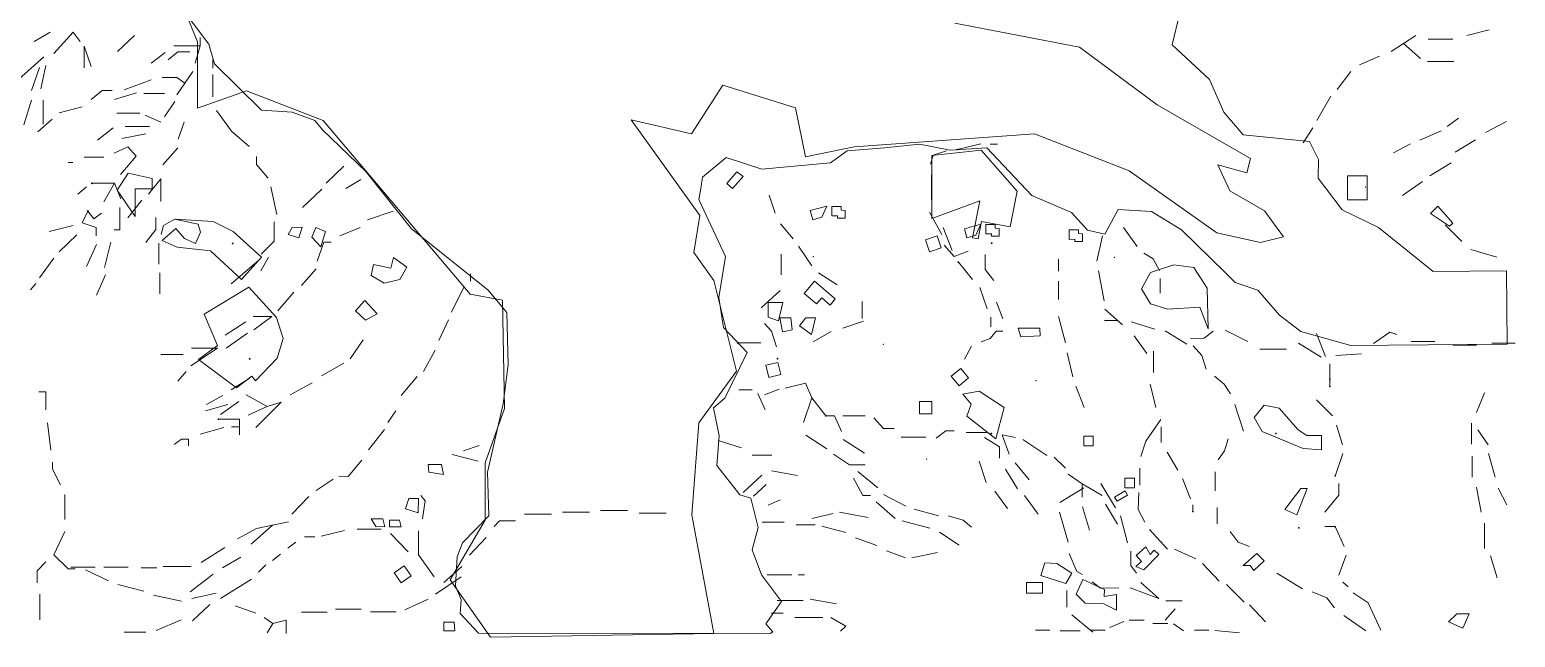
# Model space of a CAD drawing. Header units: metres. Extents: x 645999 to 650010, y 500996 to 503068.
# Drawn here: x 648052 to 650010, y 500996 to 501796 of the extents above; entities that cross this region are included whole.
import ezdxf

# ---------------------------------------------------------------- set-up
doc = ezdxf.new("R2010")
doc.units = ezdxf.units.M
doc.header["$MEASUREMENT"] = 0
for name, color, linetype, lineweight in [('bois', 7, 'Continuous', 0), ('faubourg', 7, 'Continuous', 0), ('mosquée', 7, 'Continuous', 0), ('olivier', 7, 'Continuous', 0), ('petite cuvette', 7, 'Continuous', 0), ('puits', 7, 'Continuous', 0), ('ruisseau temporaire', 7, 'Continuous', 0), ('santier-layon', 7, 'Continuous', 0)]:
    doc.layers.add(name, color=color, linetype=linetype, lineweight=lineweight)

# ---------------------------------------------------------------- blocks, each defined once
blk = doc.blocks.new('SC8430')
at = {"color": 0, "linetype": 'ByBlock', "lineweight": -2}
blk.add_circle((0, 0), 0.5, dxfattribs=at)
blk = doc.blocks.new('OLIVIE')
at = {"layer": 'olivier', "color": 7, "linetype": 'Continuous', "lineweight": 0}
blk.add_blockref('SC8430', (0, -19.44), dxfattribs=at)
blk = doc.blocks.new('SC59362')
at = {"color": 0, "linetype": 'ByBlock', "lineweight": -2}
blk.add_point((0, 0), dxfattribs=at)

msp = doc.modelspace()

# ---------------------------------------------------------------- linework, layer by layer
at = {"layer": 'bois', "color": 7, "linetype": 'Continuous', "lineweight": 0, "flags": 128}
msp.add_lwpolyline([(649271.4, 501804.6), (649435.5, 501773), (649537.9, 501696.8), (649661.2, 501626.4), (649656, 501607.4), (649617.9, 501618), (649633.7, 501583.8), (649679.6, 501557.5), (649704.6, 501523.3), (649674.4, 501515.5), (649616.6, 501528.6), (649501.1, 501610.1), (649376.2, 501658.6), (649138.9, 501641.6), (649074.5, 501628.5), (649061.4, 501692.9), (648965.5, 501723.1), (648924.2, 501659), (648844.8, 501677.1), (648935.3, 501551.2), (648927.4, 501502.6), (648953.6, 501465.8), (648983.8, 501346.2), (648934, 501277.9), (648924.8, 501157), (648953.6, 501000.6), (648659.3, 500995.7), (648606.4, 501071.5), (648652.4, 501149.7), (648652.4, 501225.6), (648677.7, 501296.9), (648675.4, 501439.5), (648632.8, 501447.8), (648438.7, 501676.4), (648337.7, 501715.5), (648273.4, 501692.5), (648273.4, 501779.9), (648252.7, 501830.5)], dxfattribs=at)
for points in [[(649241.1, 501630.1), (649306.1, 501637.3), (649353.4, 501583.4), (649344.2, 501536.1), (649306.6, 501543.4), (649302.2, 501520.5), (649294.7, 501521.9), (649304.2, 501570.5), (649241.1, 501547.3), (649241.1, 501630.1)], [(648181.7, 501607), (648167.4, 501584.6), (648190.9, 501550.1), (648190.9, 501586.3), (648213.3, 501586.3), (648213.3, 501600.1), (648181.7, 501607)], [(648181.7, 501607), (648167.4, 501584.6), (648190.9, 501550.1), (648190.9, 501586.3), (648213.3, 501586.3), (648213.3, 501600.1), (648181.7, 501607)], [(648243.2, 501546.6), (648293.7, 501543.2), (648320.1, 501530), (648357.6, 501496.4), (648331.1, 501466.7), (648290.3, 501504.7), (648246.6, 501509.3), (648226.5, 501518.5), (648244.9, 501534), (648255.9, 501521), (648270.7, 501514.4), (648277.3, 501529.3), (648274.2, 501539.7), (648243.2, 501546.6)], [(649529.3, 501476.3), (649560.1, 501486.2), (649586.4, 501482.9), (649604.1, 501455.3), (649605.4, 501402.1), (649594.2, 501430.3), (649551.6, 501427.7), (649529.3, 501434.9), (649517.4, 501454.6), (649529.3, 501476.3)], [(648340.8, 501456.9), (648282.2, 501421.3), (648299.4, 501379.9), (648274.7, 501361.5), (648324.7, 501324.1), (648344.8, 501339.6), (648349.5, 501333.6), (648378.1, 501363.2), (648386.2, 501389.1), (648377.5, 501416.7), (648340.8, 501456.9)], [(649282, 501316), (649303.6, 501319.9), (649336.5, 501298.2), (649325.3, 501257.2), (649287.2, 501287.1), (649293.1, 501302.8), (649282, 501316)], [(649679.1, 501301.5), (649698.8, 501297.6), (649723.7, 501268.7), (649735.5, 501261.4), (649754.5, 501261.4), (649754.5, 501242.4), (649730.3, 501244.2), (649676.4, 501266.7), (649665.9, 501285.1), (649679.1, 501301.5)]]:
    msp.add_lwpolyline(points, close=True, dxfattribs=at)
at = {"layer": 'faubourg', "color": 7, "linetype": 'Continuous', "lineweight": 0, "flags": 128}
for points in [[(649109.2, 501563.1), (649121.6, 501563.1), (649121.6, 501558.3), (649126.8, 501557.9), (649126.8, 501547.9), (649116.8, 501547.9), (649116.8, 501550.8), (649109.2, 501550.7), (649109.2, 501563.1)], [(649312.2, 501539.2), (649324.6, 501539.2), (649324.6, 501534.5), (649329.8, 501534.1), (649329.8, 501524), (649319.8, 501524), (649319.8, 501527), (649312.2, 501526.9), (649312.2, 501539.2)], [(649422.2, 501532.2), (649434.5, 501532.2), (649434.5, 501527.4), (649439.7, 501527.1), (649439.7, 501517), (649429.7, 501517), (649429.7, 501519.9), (649422.2, 501519.8), (649422.2, 501532.2)], [(648505.2, 501486.8), (648528.2, 501481.7), (648531.4, 501496.1), (648549, 501483.3), (648539.9, 501466.8), (648519.2, 501462), (648502, 501472.2), (648505.2, 501486.8)], [(649072.7, 501448.6), (649086.6, 501464.9), (649113.7, 501441.6), (649107.2, 501433.3), (649096, 501442.8), (649089.1, 501434.7), (649072.7, 501448.6)], [(649441.2, 501260.6), (649441.2, 501260.6), (649453.9, 501260.6), (649453.9, 501247.9), (649441.2, 501247.9), (649441.2, 501260.6)], [(649510.5, 501103.2), (649523, 501114.7), (649528.6, 501104.7), (649534.2, 501110.6), (649540.1, 501104.9), (649520.3, 501084.4), (649509.9, 501088.7), (649517.5, 501095.6), (649510.5, 501103.2)], [(649384.8, 501077.1), (649390, 501093.5), (649405.6, 501092.8), (649425.4, 501080.2), (649417.5, 501066.7), (649384.8, 501077.1)], [(649651.5, 501090), (649660.6, 501090), (649665.5, 501083.4), (649678.9, 501096.3), (649669.3, 501106), (649651.5, 501090)], [(649431.4, 501052.3), (649440, 501071.6), (649468.8, 501058.7), (649468.3, 501049.3), (649484.5, 501052.1), (649484.5, 501031.2), (649467.8, 501039.9), (649443.1, 501040.6), (649431.4, 501052.3)]]:
    msp.add_lwpolyline(points, close=True, dxfattribs=at)
msp.add_lwpolyline([(649074.6, 501416.6), (649087.7, 501416.6), (649082.3, 501394.6), (649066.8, 501405.8), (649074.4, 501416.2)], dxfattribs=at)
at = {"layer": 'faubourg', "color": 7, "linetype": 'Continuous', "lineweight": 0}
for points in [[(648970.8, 501593.5), (648984.2, 501608.7), (648992.2, 501602.7), (648978.3, 501587)], [(649788.9, 501603.5), (649814.7, 501603.5), (649814.7, 501572), (649788.9, 501572)], [(649080.9, 501557.6), (649102.8, 501563.7), (649096.1, 501549), (649084.2, 501545.7)], [(649898.3, 501553.8), (649908, 501563.6), (649927.5, 501541.1), (649923.4, 501537)], [(649283.9, 501533.8), (649305.8, 501539.8), (649299.1, 501525.2), (649287.2, 501521.8)], [(648392.8, 501526.1), (648398, 501535.6), (648411, 501535.9), (648406.8, 501521.9)], [(648423.9, 501522.7), (648429.3, 501535.5), (648442, 501530.2), (648435.7, 501509.9)], [(649232.5, 501519.2), (649248.2, 501524.4), (649253.4, 501508.8), (649237.8, 501503.5)], [(648481.4, 501425.8), (648493.6, 501439.1), (648510.1, 501421.5), (648494.7, 501413.5)], [(649025.5, 501436.7), (649044.9, 501436.7), (649039, 501412.4), (649025.5, 501417.2)], [(649040.7, 501416.6), (649055.3, 501416.6), (649057.1, 501400.6), (649044.2, 501398.1)], [(649354.8, 501403), (649383.4, 501403), (649384, 501392.7), (649358.5, 501391.2)], [(649022.3, 501354), (649038.3, 501357.8), (649042.2, 501341.8), (649026.2, 501338)], [(649266.6, 501339.4), (649279.1, 501349.8), (649289.5, 501337.3), (649277, 501326.8)], [(649224.8, 501306.4), (649241.2, 501306.4), (649241.2, 501289.9), (649224.8, 501289.9)], [(648577.3, 501223.1), (648594.8, 501223.1), (648597.3, 501209.9), (648578.1, 501213.2)], [(649482, 501180.4), (649495.9, 501188.4), (649499.1, 501182.9), (649485.2, 501174.9)], [(649495.4, 501205.2), (649508, 501205.2), (649508, 501192.6), (649495.4, 501192.6)], [(649727.5, 501191.6), (649706.5, 501164.1), (649722.1, 501156.8), (649735.7, 501191.6)], [(648547.2, 501165), (648551.8, 501178.3), (648564.6, 501178.3), (648563.9, 501159.4)], [(648502.1, 501151.5), (648517.7, 501151.5), (648520, 501141.3), (648508.3, 501141.7)], [(648526.1, 501149.7), (648539.6, 501149.7), (648541.7, 501141), (648526.1, 501141)], [(648545.8, 501089.8), (648532.4, 501080.6), (648541.5, 501067.2), (648554.9, 501076.4)], [(649365.7, 501067.7), (649386.8, 501067.7), (649386.8, 501053.7), (649365.7, 501053.7)], [(648597.9, 501015.5), (648611.6, 501015.5), (648612.4, 501004.2), (648597.9, 501004.2)], [(649921.9, 501016.1), (649932.9, 501026.5), (649949.2, 501026.5), (649940.8, 501007.6)]]:
    msp.add_3dface(points, dxfattribs=at)
at = {"layer": 'petite cuvette', "color": 7, "linetype": 'Continuous', "lineweight": 0, "flags": 128}
msp.add_lwpolyline([(649568.1, 501818), (649557.8, 501775.9), (649606.8, 501730.2), (649625.7, 501687.2), (649651.5, 501657.6), (649739, 501648.9), (649750.7, 501624.9), (649750.2, 501600.4), (649781.9, 501558.5), (649829.8, 501535.5), (649901.8, 501477.5), (649998.5, 501478.3), (649999.3, 501381.7), (649843, 501380.4), (649793.5, 501380), (649727.4, 501398.3), (649699.3, 501419.8), (649670.8, 501453), (649641, 501463), (649628.1, 501475.6), (649570.2, 501532.2), (649530.4, 501556.7), (649486.6, 501559.2), (649469.2, 501526.5), (649446.2, 501531.7), (649425.3, 501555.2), (649372.9, 501577.4), (649313.6, 501640.5), (649265.1, 501637.4), (649224.8, 501645.1), (649179.2, 501640.4), (649129.4, 501636.4), (649107.7, 501620.7), (649017.1, 501612.4), (648969.9, 501627.8), (648939, 501601.6), (648936.6, 501586.9), (648934.2, 501572.2), (648969.1, 501497.4), (648960.5, 501443.3), (648966.6, 501403.9), (648997.6, 501370.9), (648968.1, 501310.7), (648953.3, 501297.7), (648961, 501260.9), (648957.9, 501222.1), (648988, 501183.3), (649002.3, 501178.7), (649012, 501140.3), (649004.4, 501110.7), (649016.6, 501077.8), (649042.8, 501042.7), (649022.1, 501013.2), (649031.4, 501002.8), (649028, 501000.7), (648643.4, 501001), (648619.6, 501026.9), (648620.6, 501044.8), (648613.4, 501063.2), (648615.5, 501101.5), (648622.6, 501119.9), (648657.1, 501155.6), (648655.3, 501213), (648676.2, 501303.3), (648682.8, 501354.3), (648680.8, 501423.3), (648655.7, 501453.3), (648555.5, 501533.6), (648495, 501609.3), (648438.2, 501663.9), (648427.7, 501676.2), (648398.1, 501687.4), (648357.4, 501690.1), (648295.5, 501750.8), (648288, 501776.7), (648213.9, 501875.9)], dxfattribs=at)
at = {"layer": 'ruisseau temporaire', "color": 7, "linetype": 'Continuous', "lineweight": 0}
for p, q in [((649975.7, 501795.6), (649946, 501788.4)), ((648078.9, 501792.8), (648057.8, 501780.6)), ((648109.6, 501792.8), (648084, 501764.6)), ((648109.6, 501792.8), (648118.6, 501780.6)), ((648123.7, 501774.2), (648133.3, 501747.3)), ((648123.7, 501774.2), (648123.7, 501745.7)), ((648190.2, 501788.3), (648167.9, 501767.2)), ((648276.6, 501774.9), (648242.1, 501774.9)), ((648276.6, 501774.9), (648270.2, 501751.8)), ((648276.6, 501785.8), (648276.6, 501774.9)), ((649878.8, 501788.4), (649846.4, 501767.1)), ((649885, 501758.1), (649862.6, 501777.7)), ((649927.5, 501783.3), (649895, 501783.3)), ((648070.6, 501760.1), (648033.5, 501726.8)), ((648230.6, 501765.9), (648212, 501751.8)), ((648293.3, 501756.3), (648293.3, 501745.4)), ((649831.2, 501760.9), (649804.9, 501749.7)), ((648064.8, 501746.1), (648054.6, 501716)), ((648073.2, 501748.6), (648066.8, 501717.9)), ((648267, 501740.9), (648245.9, 501710.2)), ((648293.3, 501737.1), (648293.3, 501707.6)), ((649793.2, 501740.7), (649775.3, 501717.2)), ((649929.2, 501754.2), (649894.5, 501754.2)), ((648212, 501730), (648176.8, 501716.6)), ((648054.6, 501703.1), (648044.4, 501670.5)), ((648070, 501703.1), (648070, 501671.7)), ((648192.8, 501712.7), (648164, 501703.8)), ((648229.9, 501712.1), (648202.4, 501712.1)), ((648243.4, 501701.2), (648229.9, 501681.4)), ((649766.9, 501708.2), (649748.4, 501676.3)), ((648081.5, 501678.2), (648062.9, 501661.5)), ((648121.1, 501694.2), (648091.1, 501686.5)), ((648197.3, 501685.8), (648167.1, 501685.8)), ((648224.8, 501674.3), (648204.3, 501683.3)), ((648298.4, 501689.7), (648318.2, 501662.1)), ((649935.4, 501679.6), (649920.3, 501668.4)), ((648162.1, 501666.6), (648141.6, 501650.6)), ((648205, 501658.9), (648173.6, 501652.5)), ((648210.1, 501668.5), (648178.1, 501668.5)), ((648255.5, 501674.3), (648247.8, 501651.9)), ((648318.2, 501662.1), (648341.2, 501642.3)), ((649743.3, 501666.7), (649730.5, 501647.1)), ((649912.4, 501662.8), (649884.4, 501650.5)), ((649998.6, 501675.1), (649970.6, 501660.6)), ((648181.3, 501641.6), (648163.4, 501633.3)), ((648192.2, 501629.5), (648181.3, 501641.6)), ((648247.2, 501640.4), (648227.4, 501617.9)), ((649872.1, 501645.4), (649849.7, 501633.7)), ((649957.8, 501651), (649930.9, 501634.8)), ((648149.9, 501628.2), (648123.9, 501628.2)), ((648192.2, 501629.5), (648171.7, 501605.1)), ((648350.8, 501628.8), (648350.8, 501618.6)), ((648350.8, 501618.6), (648365.6, 501601.3)), ((649925.3, 501620.8), (649897.3, 501603.4)), ((648224.8, 501599.4), (648208.8, 501579.5)), ((648224.8, 501599.4), (648224.8, 501569.8)), ((648466, 501616), (648443, 501593.6)), ((648488.4, 501598.7), (648468.6, 501586.6)), ((648126.9, 501589.1), (648115.4, 501579.5)), ((648164, 501593.6), (648133.9, 501593.6)), ((648164, 501593.6), (648149.9, 501569.3)), ((648164, 501593.6), (648172.3, 501573.1)), ((648370, 501589.1), (648377.7, 501552.6)), ((648437.2, 501585.9), (648411.6, 501561.6)), ((649034.8, 501554.5), (649026.5, 501578.2)), ((649887.8, 501596.1), (649861.5, 501577.6)), ((648171.1, 501561.6), (648171.1, 501532.3)), ((648199.8, 501571.2), (648181.3, 501548.1)), ((648128.8, 501557.1), (648121.1, 501541.7)), ((648139.7, 501535.3), (648121.1, 501541.7)), ((648136.5, 501546.8), (648128.8, 501557.1)), ((648146.7, 501554.5), (648136.5, 501546.8)), ((648218.4, 501548.8), (648218.4, 501532.8)), ((648244, 501546.8), (648228.6, 501537.9)), ((648374.5, 501543), (648374.5, 501517.4)), ((648531.3, 501557.1), (648497.4, 501545.6)), ((649058.5, 501520.6), (649041.8, 501540.4)), ((648109.6, 501537.9), (648077.6, 501530.2)), ((648114.1, 501525.7), (648091.1, 501503.3)), ((648139.7, 501524.4), (648139.7, 501535.3)), ((648171.1, 501532.3), (648163.4, 501532.3)), ((648218.4, 501532.8), (648205, 501515.5)), ((648228.6, 501537.9), (648225.4, 501526.3)), ((648487.8, 501535.3), (648460.9, 501524.4)), ((649267.7, 501505.2), (649256.2, 501535.3)), ((649458.4, 501491.1), (649466.1, 501524.4)), ((649511.5, 501510.3), (649493.6, 501535.3)), ((648140.3, 501512.9), (648126.9, 501484.1)), ((648158.9, 501516.1), (648150.6, 501482.8)), ((648222.2, 501514.8), (648222.2, 501487.3)), ((648374.5, 501517.4), (648357.2, 501500.1)), ((648439.8, 501516.1), (648430.8, 501491.1)), ((648449.4, 501516.1), (648439.8, 501516.1)), ((649082.8, 501484.7), (649065.5, 501511)), ((649532.6, 501494.3), (649520.4, 501501.4)), ((648084, 501495), (648064.8, 501469.3)), ((648354, 501492.4), (648317.6, 501461)), ((648366.8, 501496.2), (648356.6, 501478.3)), ((648429.5, 501480.9), (648410.3, 501459.1)), ((649294.6, 501466.8), (649276, 501489.8)), ((649407.8, 501477.7), (649407.8, 501493.7)), ((649540.9, 501478.9), (649532.6, 501494.3)), ((648060.4, 501461.6), (648053.3, 501453.3)), ((648151.9, 501473.2), (648140.3, 501446.3)), ((648223.5, 501475.7), (648223.5, 501448.2)), ((648633, 501474.5), (648633, 501464.9)), ((649116.1, 501459.7), (649091.8, 501475.7)), ((649407.8, 501440.5), (649407.8, 501464.9)), ((649468, 501438.6), (649460.9, 501478.3)), ((649542.2, 501448.8), (649542.2, 501468.1)), ((648400.1, 501450.1), (648379, 501425.8)), ((648624.7, 501457.8), (648608.1, 501423.9)), ((649313.8, 501428.3), (649304.2, 501456.5)), ((649149.3, 501415.5), (649149.3, 501437.9)), ((649492.3, 501407.2), (649469.2, 501427.7)), ((648336.8, 501411), (648309.9, 501393.8)), ((648371.3, 501418.1), (648346.4, 501418.1)), ((648371.3, 501418.1), (648347.6, 501400.8)), ((648604.2, 501413.6), (648591.4, 501386.7)), ((649318.9, 501404.6), (649318.9, 501417.5)), ((649417.4, 501383.5), (649407.8, 501418.1)), ((648339.3, 501396.3), (648311.2, 501376.5)), ((648491.6, 501387.3), (648474.3, 501362.4)), ((649015.6, 501383.5), (648985.2, 501383.5)), ((649524.3, 501369.4), (649507.6, 501392.5)), ((649748.2, 501395.7), (649759.7, 501365.6)), ((648254.2, 501368.1), (648224.8, 501368.1)), ((648299.7, 501376.5), (648264.5, 501353.4)), ((648299.7, 501376.5), (648265.2, 501376.5)), ((648586.3, 501373.9), (648570.9, 501345.7)), ((649427, 501338.7), (649419.3, 501370.1)), ((649533.2, 501358.5), (649533.2, 501372.6)), ((648258.1, 501345.7), (648247.2, 501332.9)), ((648466, 501356.6), (648436.6, 501339.9)), ((649533.2, 501344.4), (649533.2, 501358.5)), ((649765.5, 501356), (649765.5, 501335.5)), ((648341.2, 501336.7), (648317.6, 501321.4)), ((648424.4, 501331), (648395.6, 501315)), ((648562.6, 501339.3), (648541.5, 501314.3)), ((649074.5, 501330.3), (649047.6, 501323.9)), ((649082.8, 501311.1), (649074.5, 501330.3)), ((649441.7, 501298.3), (649430.9, 501326.5)), ((649536.4, 501298.3), (649528.8, 501329.1)), ((649765.5, 501335.5), (649765.5, 501325.9)), ((648306.7, 501314.3), (648284.9, 501302.2)), ((648327.8, 501306), (648303.5, 501289.3)), ((648364.9, 501299.6), (648337.4, 501315)), ((648383.5, 501305.4), (648350.2, 501272)), ((648383.5, 501305.4), (648364.9, 501299.6)), ((649004.1, 501321.4), (648986.8, 501321.4)), ((649021.4, 501295.1), (649011.8, 501316.9)), ((649039.9, 501322.6), (649020.7, 501315)), ((649071.9, 501278.5), (649082.8, 501311.1)), ((649101.4, 501287.4), (649082.8, 501311.1)), ((649748.2, 501308.6), (649769.3, 501287.4)), ((649969.6, 501317.5), (649958.7, 501291.9)), ((648313.1, 501302.2), (648283.7, 501293.8)), ((648364.9, 501299.6), (648340, 501288.1)), ((648534.5, 501293.8), (648524.2, 501278.5)), ((649112.9, 501287.4), (649101.4, 501287.4)), ((649121.8, 501266.9), (649112.9, 501287.4)), ((649153.2, 501287.4), (649123.7, 501287.4)), ((649177.5, 501270.8), (649164.7, 501284.9)), ((648308, 501272), (648276.6, 501263.1)), ((648328.4, 501282.9), (648301, 501282.9)), ((648328.4, 501272.7), (648318.2, 501272.7)), ((648328.4, 501282.9), (648328.4, 501262.4)), ((648328.4, 501262.4), (648328.4, 501272.7)), ((648519.8, 501269.5), (648498.6, 501242.6)), ((649191.6, 501270.8), (649177.5, 501270.8)), ((649259.4, 501267.6), (649246.6, 501258)), ((649270.3, 501267.6), (649259.4, 501267.6)), ((649313.1, 501265.6), (649286.3, 501265.6)), ((649523, 501254.1), (649542.8, 501282.3)), ((649543.5, 501252.2), (649543.5, 501272.7)), ((649774.4, 501275.2), (649782.1, 501249)), ((649952.3, 501277.8), (649952.3, 501250)), ((649960.6, 501268.8), (649974.1, 501249)), ((648252.3, 501256.7), (648242.7, 501249.6)), ((648261.3, 501256.7), (648252.3, 501256.7)), ((648261.3, 501247.7), (648261.3, 501256.7)), ((648624, 501241.3), (648644.5, 501248.3)), ((648990, 501245.1), (648959.3, 501254.8)), ((649102.6, 501243.9), (649075.1, 501261.8)), ((649152.5, 501238.1), (649124.4, 501256)), ((649233.2, 501259.2), (649200.5, 501259.2)), ((649330.4, 501246.4), (649310.6, 501258.6)), ((649330.4, 501231.7), (649330.4, 501246.4)), ((649343.2, 501236.8), (649333.6, 501262.4)), ((649351.5, 501258.6), (649333.6, 501262.4)), ((649392.5, 501234.9), (649361.1, 501256)), ((649516.6, 501233.6), (649523, 501254.1)), ((648489.7, 501229.1), (648471.8, 501207.3)), ((648608.7, 501236.2), (648643.2, 501227.8)), ((649030.3, 501235.5), (649004.1, 501235.5)), ((649132.7, 501222.7), (649111.6, 501236.8)), ((649312.5, 501199.7), (649303.5, 501227.8)), ((649417.4, 501218.2), (649402.1, 501233)), ((649551.1, 501239.4), (649565.2, 501215.7)), ((649782.8, 501237.5), (649772.5, 501208)), ((649953, 501234.3), (649953, 501206.4)), ((649974.7, 501237.5), (649983.7, 501206.7)), ((648471.8, 501207.3), (648459.6, 501208)), ((649016.9, 501209.3), (648992.6, 501186.2)), ((649064.2, 501208.6), (649029.7, 501215)), ((649153.2, 501222.7), (649132.7, 501222.7)), ((649169.8, 501192.6), (649143.6, 501213.8)), ((649354.1, 501191.3), (649338.1, 501217)), ((649369.4, 501202.9), (649350.9, 501225.3)), ((649439.2, 501197.7), (649420.6, 501210.6)), ((649515.3, 501195.8), (649515.3, 501218.3)), ((648451.9, 501204.1), (648429.5, 501188.8)), ((649022.7, 501197.1), (649006, 501181.7)), ((649150, 501182.4), (649137.8, 501205.4)), ((649340.6, 501165.1), (649324, 501188.1)), ((649439.2, 501180.4), (649439.2, 501197.7)), ((649465.4, 501182.4), (649439.2, 501197.7)), ((649571.6, 501204.8), (649581.9, 501177.9)), ((649777.6, 501198.4), (649777.6, 501183)), ((649958.7, 501193.3), (649965.1, 501160.6)), ((649987.5, 501192), (649999, 501170.2)), ((648419.9, 501181.1), (648397.6, 501158)), ((649041.2, 501176.6), (649025.2, 501169.6)), ((649160.2, 501182.4), (649150, 501182.4)), ((649192.8, 501152.3), (649167.9, 501174)), ((649206.9, 501168.3), (649177.5, 501183.6)), ((649381, 501158), (649363, 501182.4)), ((649448.8, 501136.9), (649439.8, 501167.6)), ((649485.9, 501144.6), (649469.9, 501170.8)), ((649512.8, 501163.8), (649514, 501186.2)), ((649585.1, 501170.2), (649585.1, 501161.2)), ((649777.6, 501183), (649759.1, 501160.6)), ((648393.1, 501147.8), (648350.8, 501138.8)), ((649111, 501158.7), (649082.8, 501152.3)), ((649157, 501153.5), (649119.3, 501160.6)), ((649238.3, 501139.5), (649201.8, 501149.1)), ((649249.8, 501155.5), (649217.8, 501164.4)), ((649282.4, 501149.7), (649262.6, 501155.5)), ((649293.3, 501140.7), (649282.4, 501149.7)), ((649521.7, 501147.1), (649512.8, 501163.8)), ((648350.8, 501138.8), (648325.9, 501125.4)), ((648372, 501143.3), (648343.8, 501118.3)), ((649046.3, 501147.1), (649017.5, 501147.1)), ((649087.3, 501143.9), (649062.3, 501143.9)), ((649127.6, 501133.7), (649096.2, 501142)), ((649277.3, 501117), (649251.1, 501134.3)), ((649551.8, 501111.9), (649528.1, 501137.5)), ((649759.1, 501141.4), (649772.5, 501141.4)), ((649772.5, 501141.4), (649784.7, 501115.1)), ((649969.6, 501145.9), (649969.6, 501112.6)), ((648309.3, 501113.8), (648277.9, 501094)), ((649168.5, 501116.4), (649140.4, 501126.6)), ((649206.3, 501100.4), (649181.3, 501109.3)), ((649588.9, 501099.1), (649560.7, 501111.9)), ((648265.1, 501088.8), (648228, 501088.8)), ((648330.4, 501101), (648306.1, 501086.9)), ((649248.5, 501107.4), (649214.6, 501100.4)), ((649619.6, 501069.6), (649597.9, 501092.7)), ((649787.2, 501103.6), (649777.6, 501077.3)), ((649977.3, 501102.9), (649986.2, 501074.1)), ((648138.4, 501088.2), (648106.4, 501088.2)), ((648181.9, 501088.2), (648149.9, 501088.2)), ((648219.7, 501086.9), (648199.2, 501086.9)), ((648293.9, 501078.6), (648263.8, 501055.5)), ((648620.8, 501075.4), (648586.9, 501052.3)), ((649056.6, 501078), (649023.9, 501078)), ((649073.2, 501078), (649064.9, 501078)), ((649652.9, 501042.1), (649629.2, 501065.1)), ((649782.8, 501068.3), (649789.8, 501061.9)), ((649796.2, 501054.3), (649816, 501040.8)), ((648350.2, 501027.4), (648322.7, 501037)), ((648489, 501032.5), (648455.3, 501032.5)), ((648577.3, 501045.9), (648546.6, 501031.8)), ((649071.3, 501044), (649037.4, 501044)), ((649115.4, 501039.5), (649080.9, 501045.9)), ((649561.9, 501033), (649548.7, 501018.2)), ((649681, 501015.8), (649659.9, 501038.2)), ((649816, 501040.8), (649832.7, 501004.9)), ((648372.6, 501013.9), (648361.1, 501021.6)), ((648372.6, 501013.9), (648364.9, 501001.7)), ((648389.9, 501018.4), (648372.6, 501013.9)), ((648389.9, 501018.4), (648389.9, 501000.5)), ((648444.3, 501028.6), (648410.5, 501028.6)), ((648535.1, 501029.3), (648501.3, 501029.3)), ((649045, 501027.4), (649029.1, 501027.4)), ((649097.5, 501021.6), (649060.4, 501021.6)), ((649127.6, 501010.1), (649107.8, 501021.6)), ((649494.2, 501016.6), (649475.7, 501008.7)), ((649521.1, 501018.2), (649501.2, 501018.2)), ((649552.1, 501013.8), (649532.2, 501013.8)), ((649572.6, 501004.2), (649559.7, 501013.2)), ((649120.5, 501003.7), (649127.6, 501010.1)), ((649396.8, 501004.8), (649377.8, 501004.8)), ((649436.6, 501004.2), (649410.2, 501004.2)), ((649469.6, 501004.8), (649449.5, 501004.8)), ((649606.2, 501004.8), (649587.2, 501004.8)), ((649646.5, 501001.7), (649613.9, 501004.6))]:
    msp.add_line(p, q, dxfattribs=at)
at = {"layer": 'ruisseau temporaire', "color": 7, "linetype": 'Continuous', "lineweight": 0, "flags": 128}
for points in [[(648263.2, 501766.6), (648247.2, 501766.6), (648234.4, 501756.3)], [(648160.8, 501716), (648147.4, 501716), (648133.3, 501703.8)], [(648256.5, 501725.6), (648245.9, 501733.2), (648226.7, 501733.2)], [(648109, 501621.1), (648109, 501621.1), (648102.6, 501621.1)]]:
    msp.add_lwpolyline(points, dxfattribs=at)
at = {"layer": 'santier-layon', "color": 7, "linetype": 'Continuous', "lineweight": 0}
for p, q in [((649305.7, 501645.8), (649274.3, 501638)), ((649327.8, 501645.1), (649317.8, 501645.1)), ((649243, 501630.8), (649239.3, 501619)), ((649260.5, 501636.6), (649243, 501630.8)), ((649240.5, 501604.7), (649240.5, 501571.7)), ((649238.1, 501555.8), (649254.4, 501526)), ((649939.7, 501516.8), (649917.7, 501538.8)), ((649935.2, 501521.3), (649939.7, 501516.8)), ((649042.7, 501500.4), (649042.7, 501473.2)), ((649270.3, 501497.1), (649257.2, 501512.2)), ((649289, 501504.4), (649270.3, 501497.1)), ((649311.3, 501500), (649311.3, 501480.1)), ((649985.8, 501496.3), (649951.6, 501506.3)), ((649311.3, 501480.1), (649322.7, 501465.8)), ((649041.3, 501452.6), (649016.3, 501429.7)), ((649326.3, 501437.2), (649334.8, 501415.1)), ((649020.6, 501409), (649029.8, 501399)), ((649151, 501411.9), (649123.9, 501402.6)), ((649468.7, 501413.1), (649486.6, 501413.1)), ((649503.7, 501411), (649535, 501401.7)), ((649029.8, 501399), (649036.3, 501378.3)), ((649108.3, 501398.3), (649084.7, 501384.8)), ((649318.1, 501389.3), (649306.3, 501384.8)), ((649325.9, 501398.7), (649318.1, 501389.3)), ((649334.8, 501398.7), (649325.9, 501398.7)), ((649548.6, 501399.5), (649577.1, 501381.7)), ((649599.9, 501389.6), (649582.1, 501388.8)), ((649612, 501398.8), (649599.9, 501389.6)), ((649657.6, 501385.3), (649627.7, 501400.3)), ((649754.2, 501364.8), (649724.2, 501382.9)), ((649844.5, 501397.4), (649823.3, 501382.5)), ((649853.8, 501394.6), (649844.5, 501397.4)), ((649904, 501385.4), (649872.9, 501385.4)), ((650010, 501382.9), (649978.9, 501382.9)), ((649293.3, 501379.1), (649284.3, 501362)), ((649585.6, 501379.6), (649597.1, 501366.7)), ((649597.1, 501366.7), (649602.8, 501348.9)), ((649708.3, 501375.3), (649673.2, 501375.3)), ((649807.5, 501369.2), (649773.5, 501366.9)), ((649958.9, 501380.4), (649927.8, 501380.4)), ((649613.4, 501339.6), (649626.3, 501328.9)), ((649626.3, 501328.9), (649634.6, 501316.4)), ((648064.1, 501318.8), (648073.5, 501318.8)), ((648073.5, 501318.8), (648073.5, 501295.2)), ((649640.3, 501302.1), (649651.7, 501267.1)), ((648075.5, 501278.1), (648079.8, 501242.2)), ((649631.8, 501257.1), (649627, 501241.2)), ((648082, 501226.5), (648082, 501217.2)), ((649627, 501241.2), (649618.4, 501229.4)), ((648082, 501217.2), (648092.7, 501196.5)), ((649614.3, 501213.5), (649614.3, 501198.9)), ((649441.3, 501192.4), (649409.9, 501173.1)), ((649464, 501198.4), (649483.3, 501166.3)), ((649614.3, 501198.9), (649614.3, 501188.5)), ((648098.4, 501183.6), (648098.4, 501150.8)), ((648567.4, 501182.2), (648573.5, 501175.3)), ((648573.5, 501175.3), (648569.8, 501151.6)), ((648671.4, 501149), (648664.1, 501141.7)), ((648692.2, 501149), (648671.4, 501149)), ((648740, 501157.8), (648704.4, 501157.8)), ((648789.9, 501160.3), (648754.3, 501160.3)), ((648839.8, 501162.8), (648804.2, 501162.8)), ((648890.9, 501159.1), (648855.3, 501159.1)), ((649409.2, 501160.3), (649420.6, 501121)), ((649489.7, 501155.6), (649498.9, 501119.9)), ((649617.2, 501166.5), (649617.2, 501145.1)), ((648098.4, 501135.1), (648084.1, 501104.4)), ((648427.7, 501128), (648414.4, 501128)), ((648466.9, 501136.5), (648436.2, 501128.7)), ((648515.4, 501138), (648483.7, 501138)), ((648527.5, 501132.3), (648551, 501108)), ((648564.6, 501135.7), (648564.6, 501104.3)), ((649634.3, 501135.1), (649645, 501120.8)), ((648402.7, 501120.8), (648392.1, 501113)), ((648653.9, 501127), (648631.9, 501103.8)), ((649503.2, 501109.2), (649503.2, 501090.4)), ((649645, 501120.8), (649659.9, 501115.1)), ((648062, 501083), (648073.4, 501095.2)), ((648102.6, 501085.9), (648084.1, 501104.4)), ((648363.5, 501090.9), (648353.6, 501081.6)), ((648382.8, 501105.1), (648372.1, 501096.6)), ((648564.6, 501104.3), (648585.3, 501075.4)), ((648621.7, 501088.7), (648598.1, 501067.9)), ((649422.1, 501106), (649432, 501082.5)), ((649503.2, 501090.4), (649511, 501080.2)), ((648062, 501067.3), (648062, 501083)), ((648111.9, 501085.9), (648102.6, 501085.9)), ((648156.1, 501070.2), (648125.5, 501084.5)), ((648344.3, 501072.3), (648303.7, 501046.6)), ((649432, 501082.5), (649439.5, 501078.2)), ((649695.6, 501080.1), (649729.8, 501059.4)), ((648065.6, 501018.8), (648065.6, 501052.6)), ((648202.4, 501056.6), (648168.2, 501065.2)), ((648252.3, 501043.1), (648215.3, 501050.9)), ((648298, 501053.8), (648265.9, 501046.6)), ((649419, 501057.3), (649419, 501035.2)), ((649452.5, 501068.8), (649463.5, 501060.3)), ((649463.5, 501060.3), (649487.5, 501060.7)), ((649502.4, 501060.8), (649540.2, 501046.6)), ((649540.2, 501046.6), (649516.7, 501068)), ((649742.4, 501055.6), (649761.6, 501047.5)), ((648289.4, 501038.8), (648266.6, 501017.4)), ((649570.8, 501043.7), (649549.4, 501043.7)), ((649761.6, 501047.5), (649771.7, 501034.4)), ((648251.6, 501018.8), (648218.8, 501004.5)), ((649425.4, 501025.2), (649453.2, 501002.3)), ((649784, 501024.2), (649812.9, 501004.3)), ((648205.3, 501002.4), (648176.8, 501002.4))]:
    msp.add_line(p, q, dxfattribs=at)

# ---------------------------------------------------------------- block references
at = {"layer": 'mosquée', "color": 7, "linetype": 'Continuous', "lineweight": 0}
msp.add_blockref('SC59362', (649177.1, 501381.3), dxfattribs=at)
at = {"layer": 'olivier', "color": 7, "linetype": 'Continuous', "lineweight": 0}
for p in [(648319.6, 501533.7), (649319.9, 501534.2), (648342, 501381.9), (649319.5, 501283.6), (649694.5, 501283.6), (649724.7, 501159.3)]:
    msp.add_blockref('OLIVIE', p, dxfattribs=at)
at = {"layer": 'puits', "color": 7, "linetype": 'Continuous', "lineweight": 0}
for p in [(649812.6, 501588.6), (649084.7, 501496.9), (649481.7, 501496.2), (649378.5, 501333.8), (649234.4, 501230.6)]:
    msp.add_blockref('SC59362', p, dxfattribs=at)
at = {"layer": 'ruisseau temporaire', "color": 7, "linetype": 'Continuous', "lineweight": 0}
for p in [(648365.6, 501601.3), (648133.9, 501593.6), (648133.9, 501593.6), (648128.8, 501557.1), (649276, 501489.8), (648985.2, 501383.5), (649765.5, 501335.5), (649765.5, 501325.9), (649101.4, 501287.4), (648301, 501282.9), (649772.5, 501208), (649585.1, 501161.2), (649772.5, 501141.4)]:
    msp.add_blockref('SC8430', p, dxfattribs=at)
at = {"layer": 'santier-layon', "color": 7, "linetype": 'Continuous', "lineweight": 0}
for p in [(649274.3, 501638), (649037.7, 501362.6)]:
    msp.add_blockref('SC8430', p, dxfattribs=at)

doc.saveas('drawing.dxf')
